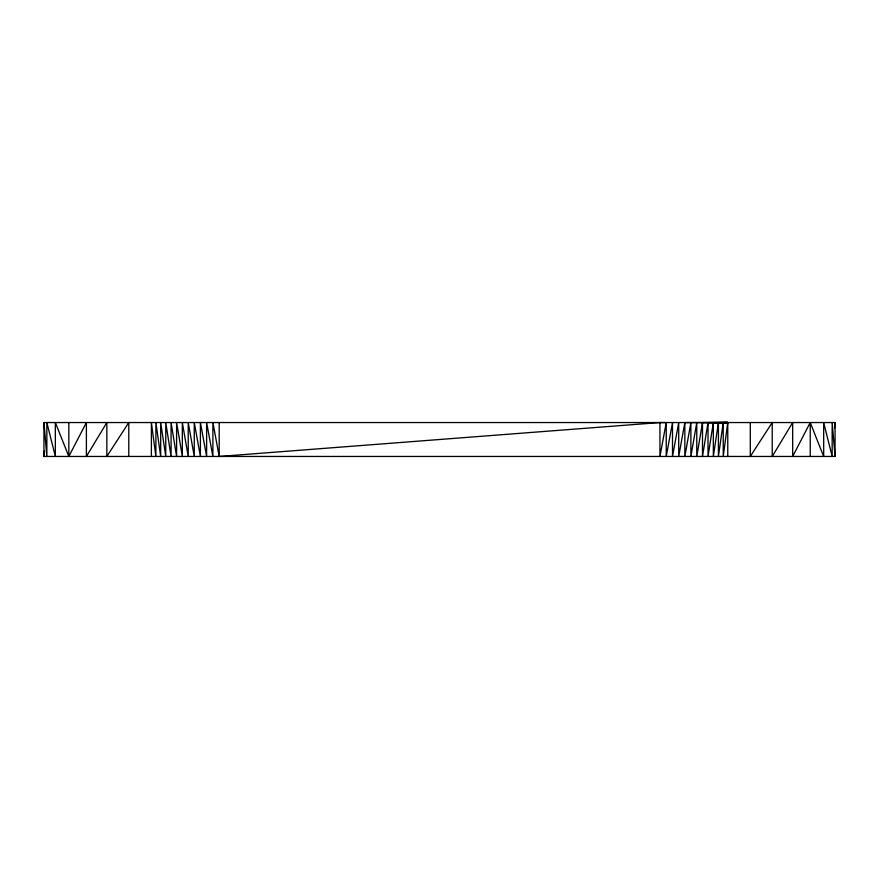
<?xml version="1.0" encoding="UTF-8"?>
<svg xmlns="http://www.w3.org/2000/svg" width="879" height="879" viewBox="0 0 879 879"><rect width="100%" height="100%" fill="white"/><g stroke="black" fill="none" stroke-linecap="round" stroke-linejoin="round"><path stroke-width="1.32" d="M43.95 456.454L43.95 422.546L835.05 422.546L835.05 456.454L43.95 456.454L44.411 451.026M834.589 427.974L835.05 422.546M723.23 422.579L723.23 456.454L727.757 422.546L723.23 422.579L718.418 456.454L718.418 422.579L727.757 422.546L727.757 456.454M718.418 422.579L713.341 456.454L713.341 422.579L727.757 422.546L684.851 422.579L678.72 456.454L678.72 422.579L672.501 456.454L672.501 422.579L666.238 456.454L666.238 422.579L659.942 422.546L219.19 456.454L212.894 422.546L212.894 456.454L206.62 422.546L206.62 456.454L200.401 422.546L200.401 456.454L194.259 422.546L194.259 456.454L188.227 422.546L188.227 456.454L182.327 422.546L182.327 456.454L176.602 422.546L176.602 456.454L171.075 422.546L171.075 456.454L165.757 422.546L165.757 456.454L160.692 422.546L160.692 456.454L155.891 422.546L155.891 456.454L151.386 422.546L151.386 456.454M713.341 422.579L708.024 456.454L708.024 422.579L727.757 422.546L702.497 422.579L696.772 456.454L696.772 422.579L690.883 456.454L690.883 422.579L684.851 456.454L684.851 422.579M708.024 422.579L702.497 456.454L702.497 422.579M666.238 422.579L659.942 456.454L659.942 422.546M43.95 422.546L46.851 456.454L46.851 422.546L55.344 456.454L55.344 422.546L68.826 456.454L86.395 422.546L86.395 456.454L106.842 422.546L106.842 456.454L128.784 422.546L128.784 456.454M835.05 456.454L832.16 422.546L832.16 456.454L823.689 422.546L823.689 456.454L810.229 422.546L792.671 456.454L792.671 422.546L772.223 456.454L772.223 422.546L750.292 456.454L750.292 422.546M810.229 422.546L810.229 456.454M219.19 422.546L219.19 456.454M68.826 422.546L68.826 456.454"/></g></svg>
